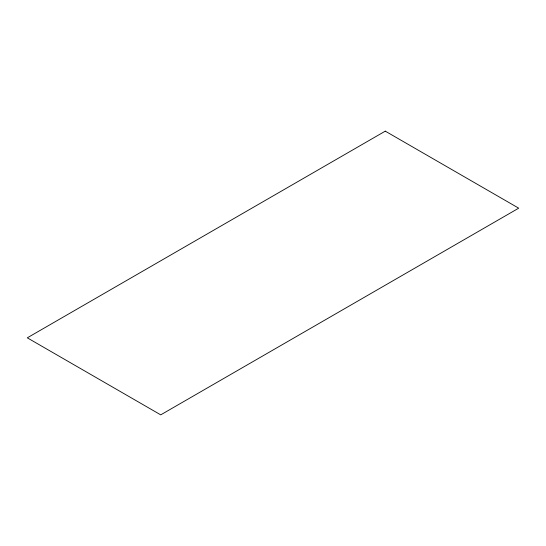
<?xml version="1.0" encoding="UTF-8"?>
<svg xmlns="http://www.w3.org/2000/svg" width="546" height="546" viewBox="0 0 546 546"><rect width="100%" height="100%" fill="white"/><g stroke="black" fill="none" stroke-linecap="round" stroke-linejoin="round"><path stroke-width="0.82" d="M385.271 131.149L27.3 337.824L160.729 414.851L518.7 208.176L385.271 131.149"/></g></svg>
